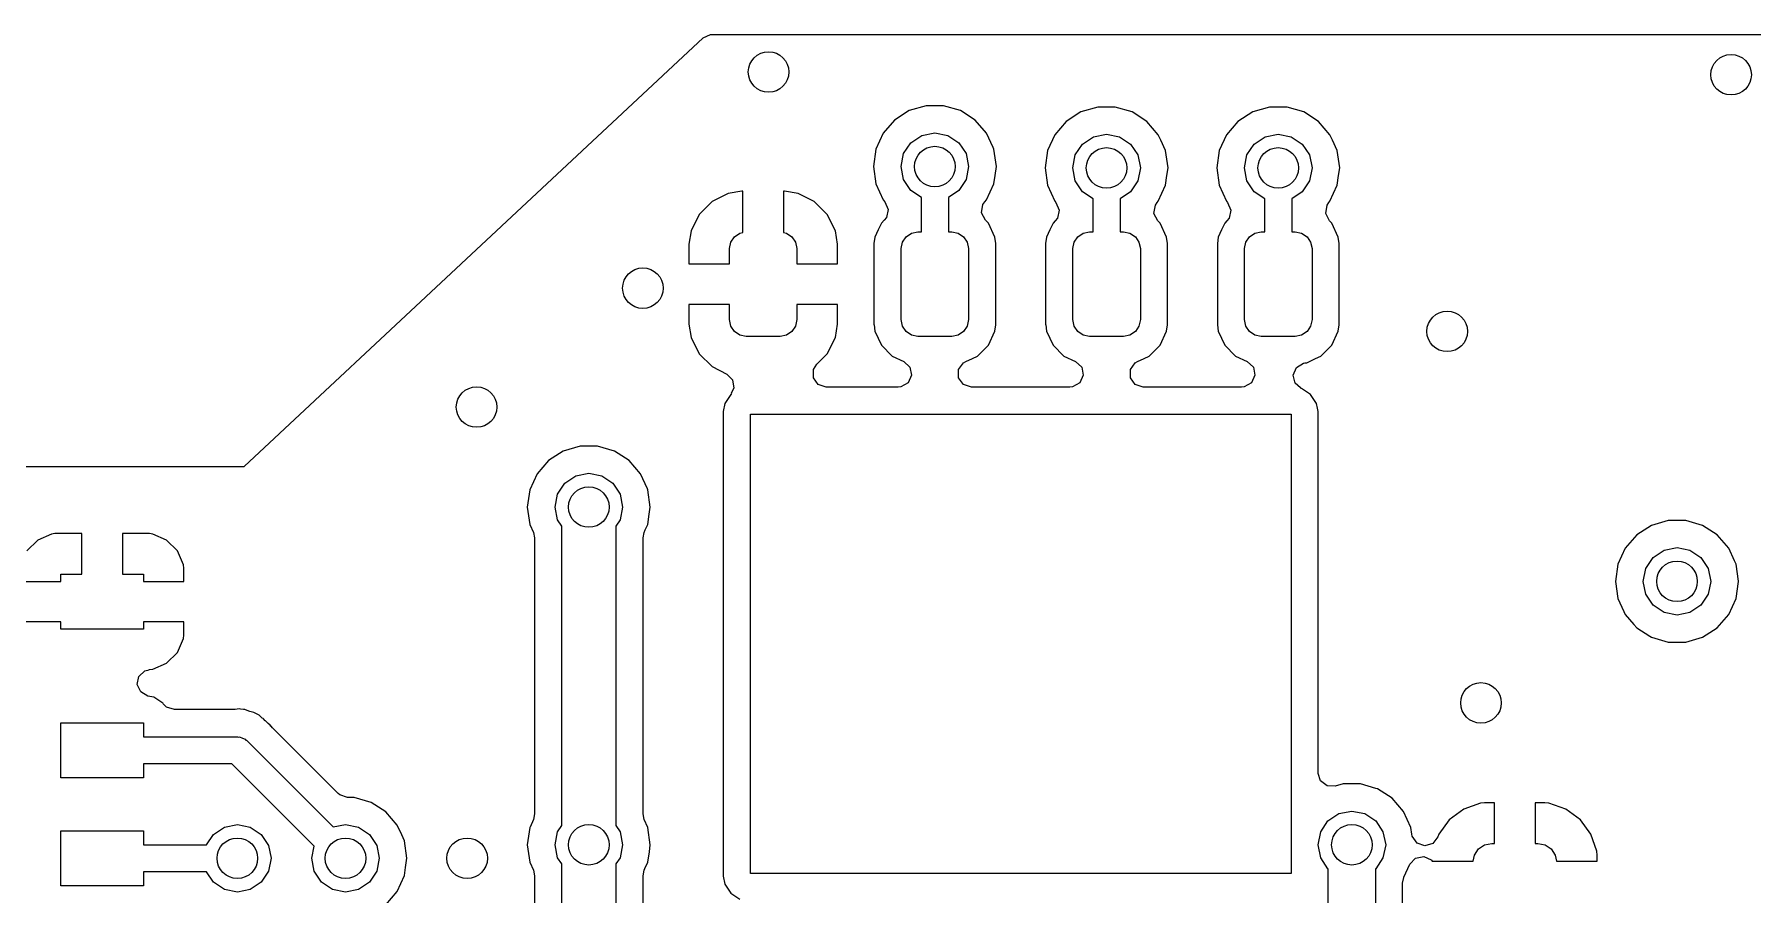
# Model space of a CAD drawing. Extents: x 100.3 to 197.2, y -144.7 to -85.3.
# Drawn here: x 164.95 to 177.66, y -91.67 to -85.3 of the extents above; entities that cross this region are included whole.
import ezdxf

# ---------------------------------------------------------------- set-up
doc = ezdxf.new("R2010")
doc.units = 0
doc.layers.add('BLACK', color=7, linetype='CONTINUOUS')

msp = doc.modelspace()

# ---------------------------------------------------------------- linework, layer by layer
at = {"layer": 'BLACK', "linetype": 'CONTINUOUS'}
for p, q in [((168.105, -87), (169.895, -85.3279)), ((169.895, -85.3279), (169.951, -85.302)), ((169.951, -85.302), (169.963, -85.3013)), ((169.963, -85.3013), (183.282, -85.3014)), ((171.421, -85.866), (171.312, -85.936)), ((171.545, -85.8295), (171.421, -85.866)), ((171.421, -85.866), (171.421, -85.866)), ((171.675, -85.8295), (171.545, -85.8295)), ((171.545, -85.8295), (171.545, -85.8295)), ((171.799, -85.866), (171.675, -85.8295)), ((171.675, -85.8295), (171.675, -85.8295)), ((171.908, -85.936), (171.799, -85.866)), ((171.799, -85.866), (171.799, -85.866)), ((171.799, -85.866), (171.799, -85.866)), ((171.799, -85.866), (171.799, -85.866)), ((172.691, -85.876), (172.582, -85.946)), ((172.815, -85.8395), (172.691, -85.876)), ((172.691, -85.876), (172.691, -85.876)), ((172.945, -85.8395), (172.815, -85.8395)), ((172.815, -85.8395), (172.815, -85.8395)), ((173.069, -85.876), (172.945, -85.8395)), ((172.945, -85.8395), (172.945, -85.8395)), ((173.178, -85.946), (173.069, -85.876)), ((173.069, -85.876), (173.069, -85.876)), ((173.069, -85.876), (173.069, -85.876)), ((173.069, -85.876), (173.069, -85.876)), ((173.961, -85.876), (173.852, -85.946)), ((174.085, -85.8395), (173.961, -85.876)), ((173.961, -85.876), (173.961, -85.876)), ((174.215, -85.8395), (174.085, -85.8395)), ((174.085, -85.8395), (174.085, -85.8395)), ((174.339, -85.876), (174.215, -85.8395)), ((174.215, -85.8395), (174.215, -85.8395)), ((174.448, -85.946), (174.339, -85.876)), ((174.339, -85.876), (174.339, -85.876)), ((174.339, -85.876), (174.339, -85.876)), ((174.339, -85.876), (174.339, -85.876)), ((171.227, -86.0339), (171.173, -86.1518)), ((171.312, -85.936), (171.227, -86.0339)), ((171.433, -86.1032), (171.514, -86.049)), ((171.514, -86.049), (171.61, -86.03)), ((171.61, -86.03), (171.706, -86.049)), ((171.706, -86.049), (171.787, -86.1032)), ((171.993, -86.0339), (171.908, -85.936)), ((171.908, -85.936), (171.908, -85.936)), ((171.908, -85.936), (171.908, -85.936)), ((172.041, -86.1395), (171.993, -86.0339)), ((172.497, -86.0439), (172.443, -86.1618)), ((172.582, -85.946), (172.497, -86.0439)), ((172.784, -86.059), (172.88, -86.04)), ((172.88, -86.04), (172.976, -86.059)), ((173.263, -86.0439), (173.178, -85.946)), ((173.178, -85.946), (173.178, -85.946)), ((173.178, -85.946), (173.178, -85.946)), ((173.282, -86.0854), (173.263, -86.0439)), ((173.767, -86.0439), (173.713, -86.1618)), ((173.852, -85.946), (173.767, -86.0439)), ((174.054, -86.059), (174.15, -86.04)), ((174.15, -86.04), (174.246, -86.059)), ((174.533, -86.0439), (174.448, -85.946)), ((174.448, -85.946), (174.448, -85.946)), ((174.448, -85.946), (174.448, -85.946)), ((174.552, -86.0854), (174.533, -86.0439)), ((171.173, -86.1518), (171.155, -86.28)), ((171.379, -86.1843), (171.433, -86.1032)), ((171.787, -86.1032), (171.841, -86.1843)), ((172.047, -86.1518), (172.041, -86.1395)), ((172.065, -86.28), (172.047, -86.1518)), ((172.443, -86.1618), (172.425, -86.29)), ((172.649, -86.1943), (172.703, -86.1132)), ((172.703, -86.1132), (172.784, -86.059)), ((172.976, -86.059), (173.057, -86.1132)), ((173.057, -86.1132), (173.111, -86.1943)), ((173.317, -86.1618), (173.282, -86.0854)), ((173.335, -86.29), (173.317, -86.1618)), ((173.713, -86.1618), (173.695, -86.29)), ((173.919, -86.1943), (173.973, -86.1132)), ((173.973, -86.1132), (174.054, -86.059)), ((174.246, -86.059), (174.327, -86.1132)), ((174.327, -86.1132), (174.381, -86.1943)), ((174.587, -86.1618), (174.552, -86.0854)), ((174.605, -86.29), (174.587, -86.1618)), ((171.155, -86.28), (171.155, -86.28)), ((171.155, -86.28), (171.173, -86.4082)), ((171.36, -86.28), (171.379, -86.1843)), ((171.379, -86.3757), (171.36, -86.28)), ((171.841, -86.1843), (171.86, -86.28)), ((171.86, -86.28), (171.841, -86.3757)), ((172.055, -86.347), (172.065, -86.28)), ((172.065, -86.28), (172.065, -86.28)), ((172.425, -86.29), (172.425, -86.29)), ((172.425, -86.29), (172.443, -86.4182)), ((172.63, -86.29), (172.649, -86.1943)), ((172.649, -86.3857), (172.63, -86.29)), ((173.111, -86.1943), (173.13, -86.29)), ((173.13, -86.29), (173.111, -86.3857)), ((173.327, -86.347), (173.335, -86.29)), ((173.335, -86.29), (173.335, -86.29)), ((173.695, -86.29), (173.695, -86.29)), ((173.695, -86.29), (173.713, -86.4182)), ((173.9, -86.29), (173.919, -86.1943)), ((173.919, -86.3857), (173.9, -86.29)), ((174.381, -86.1943), (174.4, -86.29)), ((174.4, -86.29), (174.381, -86.3857)), ((174.597, -86.347), (174.605, -86.29)), ((174.605, -86.29), (174.605, -86.29)), ((171.173, -86.4082), (171.227, -86.5261)), ((171.433, -86.4568), (171.379, -86.3757)), ((171.841, -86.3757), (171.787, -86.4568)), ((171.993, -86.5261), (172.047, -86.4082)), ((172.047, -86.4082), (172.055, -86.347)), ((172.443, -86.4182), (172.497, -86.5361)), ((172.703, -86.4668), (172.649, -86.3857)), ((173.111, -86.3857), (173.057, -86.4668)), ((173.263, -86.5361), (173.317, -86.4182)), ((173.317, -86.4182), (173.327, -86.347)), ((173.713, -86.4182), (173.767, -86.5361)), ((173.973, -86.4668), (173.919, -86.3857)), ((174.381, -86.3857), (174.327, -86.4668)), ((174.533, -86.5361), (174.587, -86.4182)), ((174.587, -86.4182), (174.597, -86.347)), ((169.962, -86.5394), (169.867, -86.6346)), ((170.082, -86.4783), (169.962, -86.5394)), ((170.182, -86.4625), (170.082, -86.4783)), ((170.082, -86.4783), (170.082, -86.4783)), ((170.182, -86.4625), (170.182, -86.4625)), ((170.19, -86.4625), (170.182, -86.4625)), ((170.19, -86.7675), (170.19, -86.4625)), ((170.19, -86.4625), (170.19, -86.4625)), ((170.498, -86.4625), (170.49, -86.4625)), ((170.49, -86.4625), (170.49, -86.7675)), ((170.598, -86.4783), (170.498, -86.4625)), ((170.718, -86.5394), (170.598, -86.4783)), ((170.598, -86.4783), (170.598, -86.4783)), ((170.813, -86.6346), (170.718, -86.5394)), ((171.227, -86.5261), (171.241, -86.5416)), ((171.241, -86.5416), (171.264, -86.5979)), ((171.51, -86.5081), (171.433, -86.4568)), ((171.51, -86.7625), (171.51, -86.5081)), ((171.787, -86.4568), (171.71, -86.5081)), ((171.71, -86.5081), (171.71, -86.7625)), ((171.956, -86.6219), (171.966, -86.5615)), ((171.966, -86.5615), (171.979, -86.5416)), ((171.979, -86.5416), (171.993, -86.5261)), ((172.497, -86.5361), (172.506, -86.5462)), ((172.506, -86.5462), (172.53, -86.6026)), ((172.78, -86.5181), (172.703, -86.4668)), ((172.78, -86.7625), (172.78, -86.5181)), ((173.057, -86.4668), (172.98, -86.5181)), ((172.98, -86.5181), (172.98, -86.7625)), ((173.241, -86.5661), (173.254, -86.5462)), ((173.254, -86.5462), (173.263, -86.5361)), ((173.767, -86.5361), (173.776, -86.5462)), ((173.776, -86.5462), (173.8, -86.6026)), ((174.05, -86.5181), (173.973, -86.4668)), ((174.05, -86.7625), (174.05, -86.5181)), ((174.327, -86.4668), (174.25, -86.5181)), ((174.25, -86.5181), (174.25, -86.7625)), ((174.511, -86.5661), (174.524, -86.5462)), ((174.524, -86.5462), (174.533, -86.5361)), ((169.867, -86.6346), (169.806, -86.7545)), ((170.874, -86.7545), (170.813, -86.6346)), ((171.236, -86.6764), (171.214, -86.6979)), ((171.251, -86.6575), (171.236, -86.6764)), ((171.264, -86.5979), (171.251, -86.6575)), ((171.984, -86.6764), (171.956, -86.6219)), ((172.006, -86.6979), (171.984, -86.6764)), ((172.501, -86.6811), (172.484, -86.6979)), ((172.516, -86.6622), (172.501, -86.6811)), ((172.53, -86.6026), (172.516, -86.6622)), ((173.231, -86.6265), (173.241, -86.5661)), ((173.259, -86.6811), (173.231, -86.6265)), ((173.276, -86.6979), (173.259, -86.6811)), ((173.771, -86.6811), (173.754, -86.6979)), ((173.786, -86.6622), (173.771, -86.6811)), ((173.8, -86.6026), (173.786, -86.6622)), ((174.501, -86.6265), (174.511, -86.5661)), ((174.529, -86.6811), (174.501, -86.6265)), ((174.546, -86.6979), (174.529, -86.6811)), ((169.806, -86.7545), (169.79, -86.854)), ((170.1, -86.8397), (170.127, -86.7991)), ((170.127, -86.7991), (170.167, -86.772)), ((170.167, -86.772), (170.19, -86.7675)), ((170.49, -86.7675), (170.513, -86.772)), ((170.513, -86.772), (170.553, -86.7991)), ((170.553, -86.7991), (170.58, -86.8397)), ((170.89, -86.854), (170.874, -86.7545)), ((170.874, -86.7545), (170.874, -86.7545)), ((171.166, -86.802), (171.159, -86.8494)), ((171.191, -86.7488), (171.166, -86.802)), ((171.214, -86.6979), (171.191, -86.7488)), ((171.214, -86.6979), (171.214, -86.6979)), ((171.214, -86.6979), (171.214, -86.6979)), ((171.37, -86.8397), (171.397, -86.7991)), ((171.397, -86.7991), (171.437, -86.772)), ((171.437, -86.772), (171.485, -86.7625)), ((171.485, -86.7625), (171.51, -86.7625)), ((171.71, -86.7625), (171.735, -86.7625)), ((171.735, -86.7625), (171.783, -86.772)), ((171.783, -86.772), (171.823, -86.7991)), ((171.823, -86.7991), (171.85, -86.8397)), ((172.054, -86.802), (172.006, -86.6979)), ((172.006, -86.6979), (172.006, -86.6979)), ((172.006, -86.6979), (172.006, -86.6979)), ((172.06, -86.8494), (172.054, -86.802)), ((172.054, -86.802), (172.054, -86.802)), ((172.436, -86.802), (172.429, -86.8494)), ((172.461, -86.7488), (172.436, -86.802)), ((172.484, -86.6979), (172.461, -86.7488)), ((172.484, -86.6979), (172.484, -86.6979)), ((172.484, -86.6979), (172.484, -86.6979)), ((172.64, -86.8397), (172.667, -86.7991)), ((172.667, -86.7991), (172.707, -86.772)), ((172.707, -86.772), (172.755, -86.7625)), ((172.755, -86.7625), (172.78, -86.7625)), ((172.98, -86.7625), (173.005, -86.7625)), ((173.005, -86.7625), (173.053, -86.772)), ((173.053, -86.772), (173.093, -86.7991)), ((173.093, -86.7991), (173.12, -86.8397)), ((173.324, -86.802), (173.276, -86.6979)), ((173.276, -86.6979), (173.276, -86.6979)), ((173.276, -86.6979), (173.276, -86.6979)), ((173.33, -86.8494), (173.324, -86.802)), ((173.324, -86.802), (173.324, -86.802)), ((173.706, -86.802), (173.7, -86.8494)), ((173.731, -86.7488), (173.706, -86.802)), ((173.754, -86.6979), (173.731, -86.7488)), ((173.754, -86.6979), (173.754, -86.6979)), ((173.754, -86.6979), (173.754, -86.6979)), ((173.91, -86.8397), (173.937, -86.7991)), ((173.937, -86.7991), (173.977, -86.772)), ((173.977, -86.772), (174.025, -86.7625)), ((174.025, -86.7625), (174.05, -86.7625)), ((174.25, -86.7625), (174.275, -86.7625)), ((174.275, -86.7625), (174.323, -86.772)), ((174.323, -86.772), (174.363, -86.7991)), ((174.363, -86.7991), (174.39, -86.8397)), ((174.594, -86.802), (174.546, -86.6979)), ((174.546, -86.6979), (174.546, -86.6979)), ((174.546, -86.6979), (174.546, -86.6979)), ((174.6, -86.8494), (174.594, -86.802)), ((174.594, -86.802), (174.594, -86.802)), ((169.79, -86.854), (169.79, -87)), ((170.09, -86.8875), (170.1, -86.8397)), ((170.09, -87), (170.09, -86.8875)), ((170.58, -86.8397), (170.59, -86.8875)), ((170.59, -86.8875), (170.59, -87)), ((170.89, -87), (170.89, -86.854)), ((171.159, -86.8494), (171.159, -87.4506)), ((171.36, -86.8875), (171.37, -86.8397)), ((171.36, -87.4125), (171.36, -86.8875)), ((171.85, -86.8397), (171.86, -86.8875)), ((171.86, -86.8875), (171.86, -87.4125)), ((172.06, -87.4506), (172.06, -86.8494)), ((172.429, -86.8494), (172.429, -87.4506)), ((172.63, -86.8875), (172.64, -86.8397)), ((172.63, -87.4125), (172.63, -86.8875)), ((173.12, -86.8397), (173.13, -86.8875)), ((173.13, -86.8875), (173.13, -87.4125)), ((173.331, -87.4506), (173.33, -86.8494)), ((173.7, -86.8494), (173.7, -87.4506)), ((173.9, -86.8875), (173.91, -86.8397)), ((173.9, -87.4125), (173.9, -86.8875)), ((174.39, -86.8397), (174.4, -86.8875)), ((174.4, -86.8875), (174.4, -87.4125)), ((174.6, -87.4506), (174.6, -86.8494)), ((166.5, -88.5), (168.105, -87)), ((169.79, -87), (169.79, -87)), ((169.79, -87), (170.09, -87)), ((170.59, -87), (170.89, -87)), ((170.89, -87), (170.89, -87)), ((170.09, -87.3), (169.79, -87.3)), ((169.79, -87.3), (169.79, -87.3)), ((169.79, -87.3), (169.79, -87.446)), ((170.09, -87.4125), (170.09, -87.3)), ((170.89, -87.3), (170.59, -87.3)), ((170.59, -87.3), (170.59, -87.4125)), ((170.89, -87.446), (170.89, -87.3)), ((170.89, -87.3), (170.89, -87.3)), ((169.79, -87.446), (169.79, -87.446)), ((169.79, -87.446), (169.806, -87.5455)), ((170.1, -87.4603), (170.09, -87.4125)), ((170.59, -87.4125), (170.58, -87.4603)), ((170.874, -87.5455), (170.89, -87.446)), ((171.159, -87.4506), (171.16, -87.4506)), ((171.16, -87.4506), (171.166, -87.498)), ((171.37, -87.4603), (171.36, -87.4125)), ((171.86, -87.4125), (171.85, -87.4603)), ((172.054, -87.498), (172.06, -87.4506)), ((172.429, -87.4506), (172.43, -87.4506)), ((172.43, -87.4506), (172.436, -87.498)), ((172.64, -87.4603), (172.63, -87.4125)), ((173.13, -87.4125), (173.12, -87.4603)), ((173.324, -87.498), (173.331, -87.4506)), ((173.7, -87.4506), (173.7, -87.4506)), ((173.7, -87.4506), (173.706, -87.498)), ((173.91, -87.4603), (173.9, -87.4125)), ((174.4, -87.4125), (174.39, -87.4603)), ((174.594, -87.498), (174.6, -87.4506)), ((169.806, -87.5455), (169.806, -87.5455)), ((169.806, -87.5455), (169.867, -87.6654)), ((170.127, -87.5009), (170.1, -87.4603)), ((170.167, -87.528), (170.127, -87.5009)), ((170.215, -87.5375), (170.167, -87.528)), ((170.465, -87.5375), (170.215, -87.5375)), ((170.513, -87.528), (170.465, -87.5375)), ((170.553, -87.5009), (170.513, -87.528)), ((170.58, -87.4603), (170.553, -87.5009)), ((170.813, -87.6654), (170.874, -87.5455)), ((171.166, -87.498), (171.166, -87.498)), ((171.166, -87.498), (171.214, -87.6021)), ((171.397, -87.5009), (171.37, -87.4603)), ((171.437, -87.528), (171.397, -87.5009)), ((171.485, -87.5375), (171.437, -87.528)), ((171.735, -87.5375), (171.485, -87.5375)), ((171.783, -87.528), (171.735, -87.5375)), ((171.823, -87.5009), (171.783, -87.528)), ((171.85, -87.4603), (171.823, -87.5009)), ((172.006, -87.6021), (172.054, -87.498)), ((172.436, -87.498), (172.436, -87.498)), ((172.436, -87.498), (172.484, -87.6021)), ((172.667, -87.5009), (172.64, -87.4603)), ((172.707, -87.528), (172.667, -87.5009)), ((172.755, -87.5375), (172.707, -87.528)), ((173.005, -87.5375), (172.755, -87.5375)), ((173.053, -87.528), (173.005, -87.5375)), ((173.093, -87.5009), (173.053, -87.528)), ((173.12, -87.4603), (173.093, -87.5009)), ((173.276, -87.6021), (173.324, -87.498)), ((173.706, -87.498), (173.706, -87.498)), ((173.706, -87.498), (173.754, -87.6021)), ((173.937, -87.5009), (173.91, -87.4603)), ((173.977, -87.528), (173.937, -87.5009)), ((174.025, -87.5375), (173.977, -87.528)), ((174.275, -87.5375), (174.025, -87.5375)), ((174.323, -87.528), (174.275, -87.5375)), ((174.363, -87.5009), (174.323, -87.528)), ((174.39, -87.4603), (174.363, -87.5009)), ((174.546, -87.6021), (174.594, -87.498)), ((169.867, -87.6654), (169.962, -87.7606)), ((170.736, -87.743), (170.813, -87.6654)), ((171.214, -87.6021), (171.214, -87.6021)), ((171.214, -87.6021), (171.214, -87.6021)), ((171.214, -87.6021), (171.295, -87.6832)), ((171.295, -87.6832), (171.381, -87.7233)), ((171.839, -87.7233), (171.889, -87.6999)), ((171.889, -87.6999), (171.925, -87.6832)), ((171.925, -87.6832), (172.006, -87.6021)), ((172.484, -87.6021), (172.484, -87.6021)), ((172.484, -87.6021), (172.484, -87.6021)), ((172.484, -87.6021), (172.565, -87.6832)), ((172.565, -87.6832), (172.651, -87.7233)), ((173.109, -87.7233), (173.159, -87.6999)), ((173.159, -87.6999), (173.195, -87.6832)), ((173.195, -87.6832), (173.276, -87.6021)), ((173.754, -87.6021), (173.754, -87.6021)), ((173.754, -87.6021), (173.754, -87.6021)), ((173.754, -87.6021), (173.835, -87.6832)), ((173.835, -87.6832), (173.921, -87.7233)), ((174.361, -87.7318), (174.427, -87.701)), ((174.427, -87.701), (174.465, -87.6832)), ((174.465, -87.6832), (174.546, -87.6021)), ((169.962, -87.7606), (170.07, -87.8154)), ((170.07, -87.8154), (170.113, -87.8587)), ((170.711, -87.7824), (170.736, -87.743)), ((170.711, -87.8436), (170.711, -87.7824)), ((171.381, -87.7233), (171.426, -87.765)), ((171.438, -87.8251), (171.412, -87.8805)), ((171.426, -87.765), (171.438, -87.8251)), ((171.786, -87.7824), (171.822, -87.7329)), ((171.786, -87.8436), (171.786, -87.7824)), ((171.822, -87.7329), (171.839, -87.7233)), ((172.651, -87.7233), (172.696, -87.765)), ((172.708, -87.8251), (172.682, -87.8805)), ((172.696, -87.765), (172.708, -87.8251)), ((173.056, -87.7824), (173.092, -87.7329)), ((173.056, -87.8436), (173.056, -87.7824)), ((173.092, -87.7329), (173.109, -87.7233)), ((173.921, -87.7233), (173.966, -87.765)), ((173.978, -87.8251), (173.952, -87.8805)), ((173.966, -87.765), (173.978, -87.8251)), ((174.261, -87.8239), (174.285, -87.7674)), ((174.276, -87.8834), (174.261, -87.8239)), ((174.285, -87.7674), (174.337, -87.7354)), ((174.337, -87.7354), (174.347, -87.7335)), ((174.347, -87.7335), (174.361, -87.7318)), ((174.361, -87.7318), (174.361, -87.7318)), ((174.361, -87.7318), (174.361, -87.7318)), ((170.106, -87.9598), (170.056, -88.0343)), ((170.123, -87.9191), (170.103, -87.9578)), ((170.103, -87.9578), (170.106, -87.9598)), ((170.113, -87.8587), (170.123, -87.9191)), ((170.747, -87.8931), (170.711, -87.8436)), ((170.806, -87.912), (170.747, -87.8931)), ((171.339, -87.912), (170.806, -87.912)), ((171.358, -87.9102), (171.339, -87.912)), ((171.412, -87.8805), (171.358, -87.9102)), ((171.822, -87.8931), (171.786, -87.8436)), ((171.881, -87.912), (171.822, -87.8931)), ((172.609, -87.912), (171.881, -87.912)), ((172.628, -87.9102), (172.609, -87.912)), ((172.682, -87.8805), (172.628, -87.9102)), ((173.092, -87.8931), (173.056, -87.8436)), ((173.151, -87.912), (173.092, -87.8931)), ((173.879, -87.912), (173.151, -87.912)), ((173.898, -87.9102), (173.879, -87.912)), ((173.952, -87.8805), (173.898, -87.9102)), ((174.316, -87.9176), (174.276, -87.8834)), ((174.315, -87.9182), (174.316, -87.9176)), ((174.32, -87.9218), (174.315, -87.9182)), ((174.322, -87.9232), (174.32, -87.9218)), ((174.323, -87.9236), (174.322, -87.9232)), ((174.39, -87.9679), (174.323, -87.9236)), ((170.056, -88.0343), (170.045, -88.0927)), ((170.056, -88.0343), (170.056, -88.0343)), ((174.434, -88.0343), (174.39, -87.9679)), ((174.39, -87.9679), (174.39, -87.9679)), ((174.441, -88.068), (174.434, -88.0343)), ((174.445, -88.0927), (174.441, -88.068)), ((170.045, -88.0927), (170.044, -88.0928)), ((170.044, -88.0928), (170.044, -91.5322)), ((170.245, -91.5125), (170.245, -88.1125)), ((170.245, -88.1125), (174.245, -88.1125)), ((174.245, -88.1125), (174.245, -91.5125)), ((174.445, -88.0928), (174.445, -88.0927)), ((174.445, -89.35), (174.445, -88.0928)), ((168.752, -88.456), (168.667, -88.5539)), ((168.861, -88.386), (168.752, -88.456)), ((168.985, -88.3495), (168.861, -88.386)), ((168.861, -88.386), (168.861, -88.386)), ((169.115, -88.3495), (168.985, -88.3495)), ((168.985, -88.3495), (168.985, -88.3495)), ((169.239, -88.386), (169.115, -88.3495)), ((169.115, -88.3495), (169.115, -88.3495)), ((169.348, -88.456), (169.239, -88.386)), ((169.239, -88.386), (169.239, -88.386)), ((169.239, -88.386), (169.239, -88.386)), ((169.239, -88.386), (169.239, -88.386)), ((169.433, -88.5539), (169.348, -88.456)), ((169.348, -88.456), (169.348, -88.456)), ((169.348, -88.456), (169.348, -88.456)), ((160.279, -88.5), (166.5, -88.5)), ((166.5, -88.5), (166.5, -88.5)), ((168.667, -88.5539), (168.613, -88.6718)), ((168.873, -88.6232), (168.954, -88.569)), ((168.954, -88.569), (169.05, -88.55)), ((169.05, -88.55), (169.146, -88.569)), ((169.146, -88.569), (169.227, -88.6232)), ((169.484, -88.6654), (169.433, -88.5539)), ((168.613, -88.6718), (168.595, -88.8)), ((168.8, -88.8), (168.819, -88.7043)), ((168.819, -88.7043), (168.873, -88.6232)), ((169.227, -88.6232), (169.281, -88.7043)), ((169.281, -88.7043), (169.3, -88.8)), ((169.487, -88.6718), (169.484, -88.6654)), ((169.505, -88.8), (169.487, -88.6718)), ((168.595, -88.8), (168.595, -88.8)), ((168.595, -88.8), (168.613, -88.9282)), ((168.819, -88.8957), (168.8, -88.8)), ((169.3, -88.8), (169.281, -88.8957)), ((169.497, -88.8539), (169.505, -88.8)), ((169.505, -88.8), (169.505, -88.8)), ((168.613, -88.9282), (168.641, -88.9879)), ((168.85, -88.942), (168.819, -88.8957)), ((168.85, -91.158), (168.85, -88.942)), ((169.281, -88.8957), (169.25, -88.942)), ((169.25, -88.942), (169.25, -91.158)), ((169.459, -88.9879), (169.468, -88.9698)), ((169.468, -88.9698), (169.487, -88.9282)), ((169.487, -88.9282), (169.497, -88.8539)), ((176.911, -88.936), (176.802, -89.006)), ((177.035, -88.8995), (176.911, -88.936)), ((176.911, -88.936), (176.911, -88.936)), ((177.165, -88.8995), (177.035, -88.8995)), ((177.035, -88.8995), (177.035, -88.8995)), ((177.289, -88.936), (177.165, -88.8995)), ((177.165, -88.8995), (177.165, -88.8995)), ((177.398, -89.006), (177.289, -88.936)), ((177.289, -88.936), (177.289, -88.936)), ((177.289, -88.936), (177.289, -88.936)), ((177.289, -88.936), (177.289, -88.936)), ((164.973, -89.045), (164.893, -89.1243)), ((165.075, -88.9997), (164.973, -89.045)), ((165.1, -88.9968), (165.075, -88.9997)), ((165.3, -88.9968), (165.1, -88.9968)), ((165.1, -88.9968), (165.1, -88.9968)), ((165.3, -89.2968), (165.3, -88.9968)), ((165.3, -88.9968), (165.3, -88.9968)), ((165.6, -88.9968), (165.6, -89.2968)), ((165.8, -88.9968), (165.6, -88.9968)), ((165.6, -88.9968), (165.6, -88.9968)), ((165.825, -88.9997), (165.8, -88.9968)), ((165.927, -89.045), (165.825, -88.9997)), ((166.007, -89.1243), (165.927, -89.045)), ((168.641, -88.9879), (168.649, -89.029)), ((168.649, -89.029), (168.649, -91.071)), ((169.451, -89.029), (169.459, -88.9879)), ((169.451, -91.071), (169.451, -89.029)), ((176.717, -89.1039), (176.663, -89.2218)), ((176.802, -89.006), (176.717, -89.1039)), ((177.004, -89.119), (177.1, -89.1)), ((177.1, -89.1), (177.196, -89.119)), ((177.483, -89.1039), (177.398, -89.006)), ((177.398, -89.006), (177.398, -89.006)), ((177.398, -89.006), (177.398, -89.006)), ((177.526, -89.1982), (177.483, -89.1039)), ((166.052, -89.2269), (166.007, -89.1243)), ((166.055, -89.252), (166.052, -89.2269)), ((176.663, -89.2218), (176.645, -89.35)), ((176.869, -89.2543), (176.923, -89.1732)), ((176.923, -89.1732), (177.004, -89.119)), ((177.196, -89.119), (177.277, -89.1732)), ((177.277, -89.1732), (177.331, -89.2543)), ((177.537, -89.2218), (177.526, -89.1982)), ((177.555, -89.3495), (177.537, -89.2218)), ((164.845, -89.35), (165.145, -89.35)), ((165.145, -89.35), (165.145, -89.2968)), ((165.145, -89.2968), (165.3, -89.2968)), ((165.6, -89.2968), (165.755, -89.2968)), ((165.755, -89.2968), (165.755, -89.35)), ((165.755, -89.35), (166.055, -89.35)), ((166.055, -89.35), (166.055, -89.252)), ((166.055, -89.252), (166.055, -89.252)), ((166.055, -89.35), (166.055, -89.35)), ((174.445, -90), (174.445, -89.35)), ((176.645, -89.35), (176.645, -89.35)), ((176.645, -89.35), (176.663, -89.4782)), ((176.85, -89.35), (176.869, -89.2543)), ((176.869, -89.4457), (176.85, -89.35)), ((177.331, -89.2543), (177.35, -89.35)), ((177.35, -89.35), (177.331, -89.4457)), ((177.537, -89.4782), (177.555, -89.35)), ((177.555, -89.35), (177.555, -89.3495)), ((176.663, -89.4782), (176.707, -89.5741)), ((176.923, -89.5268), (176.869, -89.4457)), ((177.331, -89.4457), (177.277, -89.5268)), ((177.483, -89.5961), (177.537, -89.4782)), ((176.707, -89.5741), (176.717, -89.5961)), ((176.717, -89.5961), (176.781, -89.6695)), ((177.004, -89.581), (176.923, -89.5268)), ((177.1, -89.6), (177.004, -89.581)), ((177.196, -89.581), (177.1, -89.6)), ((177.277, -89.5268), (177.196, -89.581)), ((177.398, -89.694), (177.483, -89.5961)), ((165.145, -89.65), (164.845, -89.65)), ((165.145, -89.7032), (165.145, -89.65)), ((165.755, -89.7032), (165.145, -89.7032)), ((166.055, -89.65), (165.755, -89.65)), ((165.755, -89.65), (165.755, -89.7032)), ((166.055, -89.748), (166.055, -89.65)), ((166.055, -89.65), (166.055, -89.65)), ((176.781, -89.6695), (176.802, -89.694)), ((176.802, -89.694), (176.898, -89.7555)), ((177.289, -89.764), (177.398, -89.694)), ((166.007, -89.8757), (166.052, -89.7731)), ((166.052, -89.7731), (166.055, -89.748)), ((166.055, -89.748), (166.055, -89.748)), ((176.898, -89.7555), (176.911, -89.764)), ((176.911, -89.764), (177.035, -89.8005)), ((177.035, -89.8005), (177.035, -89.8005)), ((177.035, -89.8005), (177.165, -89.8005)), ((177.165, -89.8005), (177.289, -89.764)), ((177.165, -89.8005), (177.165, -89.8005)), ((165.825, -90.0003), (165.927, -89.955)), ((165.927, -89.955), (166.007, -89.8757)), ((165.709, -90.1135), (165.721, -90.0535)), ((165.735, -90.1691), (165.709, -90.1135)), ((165.721, -90.0535), (165.766, -90.012)), ((165.766, -90.012), (165.797, -90.0043)), ((165.797, -90.0035), (165.825, -90.0003)), ((165.797, -90.0043), (165.797, -90.0035)), ((174.445, -90.7713), (174.445, -90)), ((165.788, -90.199), (165.735, -90.1691)), ((165.833, -90.2079), (165.788, -90.199)), ((165.899, -90.2522), (165.833, -90.2079)), ((165.833, -90.2079), (165.833, -90.2079)), ((165.833, -90.2079), (165.833, -90.2079)), ((165.833, -90.2079), (165.833, -90.2079)), ((165.902, -90.2555), (165.899, -90.2522)), ((165.899, -90.2522), (165.899, -90.2522)), ((165.926, -90.2806), (165.902, -90.2555)), ((165.984, -90.2995), (165.926, -90.2806)), ((166.426, -90.2995), (165.984, -90.2995)), ((166.433, -90.299), (166.426, -90.2995)), ((166.464, -90.2946), (166.433, -90.299)), ((166.474, -90.2969), (166.464, -90.2946)), ((166.464, -90.2946), (166.464, -90.2946)), ((166.496, -90.2995), (166.474, -90.2969)), ((166.506, -90.2995), (166.496, -90.2995)), ((166.536, -90.311), (166.506, -90.2995)), ((166.506, -90.2995), (166.506, -90.2995)), ((166.506, -90.2995), (166.506, -90.2995)), ((166.506, -90.2995), (166.506, -90.2995)), ((166.542, -90.313), (166.536, -90.311)), ((166.573, -90.3203), (166.542, -90.313)), ((166.582, -90.3259), (166.573, -90.3203)), ((166.573, -90.3203), (166.573, -90.3203)), ((166.602, -90.3365), (166.582, -90.3259)), ((166.611, -90.3401), (166.602, -90.3365)), ((166.634, -90.3616), (166.611, -90.3401)), ((166.64, -90.3658), (166.634, -90.3616)), ((166.643, -90.3678), (166.64, -90.3658)), ((166.657, -90.3818), (166.643, -90.3678)), ((165.145, -90.8032), (165.145, -90.3968)), ((165.145, -90.3968), (165.755, -90.3968)), ((165.755, -90.3968), (165.755, -90.5)), ((165.755, -90.5), (166.45, -90.5)), ((166.45, -90.5), (166.458, -90.5025)), ((166.458, -90.5025), (166.466, -90.5012)), ((166.466, -90.5012), (166.487, -90.5119)), ((166.658, -90.3834), (166.657, -90.3818)), ((166.679, -90.4023), (166.658, -90.3834)), ((166.694, -90.4158), (166.679, -90.4023)), ((166.699, -90.4231), (166.694, -90.4158)), ((166.7, -90.4223), (166.699, -90.4231)), ((166.709, -90.4336), (166.7, -90.4223)), ((167.195, -90.9205), (166.709, -90.4336)), ((166.487, -90.5119), (166.509, -90.5191)), ((166.509, -90.5191), (166.514, -90.5256)), ((166.514, -90.5256), (166.521, -90.5293)), ((166.521, -90.5293), (167.159, -91.168)), ((166.409, -90.7), (165.755, -90.7)), ((165.755, -90.7), (165.755, -90.8032)), ((167.018, -91.3094), (166.409, -90.7)), ((165.755, -90.8032), (165.145, -90.8032)), ((174.463, -90.8272), (174.445, -90.7713)), ((174.511, -90.8646), (174.463, -90.8272)), ((174.572, -90.8663), (174.511, -90.8646)), ((174.63, -90.8495), (174.572, -90.8663)), ((174.759, -90.8495), (174.63, -90.8495)), ((174.63, -90.8495), (174.63, -90.8495)), ((174.63, -90.8495), (174.63, -90.8495)), ((174.873, -90.8828), (174.759, -90.8495)), ((174.759, -90.8495), (174.759, -90.8495)), ((174.884, -90.886), (174.873, -90.8828)), ((167.207, -90.9306), (167.195, -90.9205)), ((167.265, -90.9495), (167.207, -90.9306)), ((167.315, -90.9495), (167.265, -90.9495)), ((167.439, -90.986), (167.315, -90.9495)), ((167.315, -90.9495), (167.315, -90.9495)), ((167.548, -91.056), (167.439, -90.986)), ((167.439, -90.986), (167.439, -90.986)), ((167.439, -90.986), (167.439, -90.986)), ((167.439, -90.986), (167.439, -90.986)), ((174.993, -90.956), (174.884, -90.886)), ((174.884, -90.886), (174.884, -90.886)), ((174.884, -90.886), (174.884, -90.886)), ((175.077, -91.0539), (174.993, -90.956)), ((174.993, -90.956), (174.993, -90.956)), ((174.993, -90.956), (174.993, -90.956)), ((175.647, -90.9928), (175.522, -91.0366)), ((175.677, -90.99), (175.647, -90.9928)), ((175.647, -90.9928), (175.647, -90.9928)), ((175.75, -90.99), (175.677, -90.99)), ((175.75, -91.29), (175.75, -90.99)), ((176.05, -90.99), (176.05, -91.29)), ((176.123, -90.99), (176.05, -90.99)), ((176.05, -90.99), (176.05, -90.99)), ((176.153, -90.9928), (176.123, -90.99)), ((176.278, -91.0366), (176.153, -90.9928)), ((167.633, -91.1539), (167.548, -91.056)), ((167.548, -91.056), (167.548, -91.056)), ((167.548, -91.056), (167.548, -91.056)), ((168.641, -91.1121), (168.615, -91.1691)), ((168.649, -91.071), (168.641, -91.1121)), ((169.459, -91.1121), (169.451, -91.071)), ((169.487, -91.1718), (169.459, -91.1121)), ((174.464, -91.2043), (174.518, -91.1232)), ((174.518, -91.1232), (174.599, -91.069)), ((174.599, -91.069), (174.695, -91.05)), ((174.695, -91.05), (174.79, -91.069)), ((174.79, -91.069), (174.871, -91.1232)), ((174.871, -91.1232), (174.925, -91.2043)), ((175.131, -91.1718), (175.077, -91.0539)), ((175.415, -91.1154), (175.337, -91.2221)), ((175.522, -91.0366), (175.415, -91.1154)), ((175.415, -91.1154), (175.415, -91.1154)), ((176.385, -91.1154), (176.278, -91.0366)), ((176.463, -91.2221), (176.385, -91.1154)), ((176.385, -91.1154), (176.385, -91.1154)), ((165.145, -91.6032), (165.145, -91.1968)), ((165.145, -91.1968), (165.755, -91.1968)), ((165.755, -91.1968), (165.755, -91.3)), ((166.222, -91.3), (166.273, -91.2232)), ((166.273, -91.2232), (166.354, -91.169)), ((166.354, -91.169), (166.45, -91.15)), ((166.45, -91.15), (166.546, -91.169)), ((166.546, -91.169), (166.627, -91.2232)), ((166.627, -91.2232), (166.681, -91.3043)), ((167.159, -91.168), (167.25, -91.15)), ((167.25, -91.15), (167.346, -91.169)), ((167.346, -91.169), (167.427, -91.2232)), ((167.427, -91.2232), (167.481, -91.3043)), ((167.666, -91.2255), (167.633, -91.1539)), ((167.687, -91.2718), (167.666, -91.2255)), ((168.613, -91.1718), (168.595, -91.3)), ((168.615, -91.1691), (168.613, -91.1718)), ((168.613, -91.1718), (168.613, -91.1718)), ((168.8, -91.3), (168.819, -91.2043)), ((168.819, -91.2043), (168.85, -91.158)), ((169.25, -91.158), (169.281, -91.2043)), ((169.281, -91.2043), (169.3, -91.3)), ((169.505, -91.3), (169.487, -91.1718)), ((169.487, -91.1718), (169.487, -91.1718)), ((169.487, -91.1718), (169.487, -91.1718)), ((174.445, -91.3), (174.464, -91.2043)), ((174.925, -91.2043), (174.945, -91.3)), ((175.138, -91.2225), (175.131, -91.1718)), ((175.142, -91.2369), (175.138, -91.2225)), ((175.177, -91.2872), (175.142, -91.2369)), ((175.33, -91.2411), (175.293, -91.2898)), ((175.337, -91.2221), (175.33, -91.2411)), ((176.507, -91.3473), (176.463, -91.2221)), ((165.755, -91.3), (166.222, -91.3)), ((166.681, -91.3043), (166.7, -91.4)), ((167, -91.4), (167.018, -91.3094)), ((167.481, -91.3043), (167.5, -91.4)), ((167.705, -91.4), (167.687, -91.2718)), ((168.595, -91.3), (168.595, -91.3)), ((168.595, -91.3), (168.613, -91.4282)), ((168.819, -91.3957), (168.8, -91.3)), ((169.3, -91.3), (169.281, -91.3957)), ((169.487, -91.4282), (169.498, -91.352)), ((169.498, -91.352), (169.505, -91.3)), ((169.505, -91.3), (169.505, -91.3)), ((174.464, -91.3957), (174.445, -91.3)), ((174.945, -91.3), (174.925, -91.3957)), ((175.166, -91.3982), (175.226, -91.386)), ((175.234, -91.3074), (175.177, -91.2872)), ((175.226, -91.386), (175.281, -91.4115)), ((175.293, -91.2898), (175.234, -91.3074)), ((175.592, -91.42), (175.601, -91.3764)), ((175.601, -91.3764), (175.631, -91.331)), ((175.631, -91.331), (175.676, -91.3007)), ((175.676, -91.3007), (175.73, -91.29)), ((175.73, -91.29), (175.75, -91.29)), ((176.05, -91.29), (176.07, -91.29)), ((176.07, -91.29), (176.124, -91.3007)), ((176.124, -91.3007), (176.169, -91.331)), ((176.169, -91.331), (176.199, -91.3764)), ((176.199, -91.3764), (176.208, -91.42)), ((176.51, -91.377), (176.507, -91.3473)), ((176.507, -91.3473), (176.507, -91.3473)), ((176.51, -91.42), (176.51, -91.377)), ((166.222, -91.5), (165.755, -91.5)), ((165.755, -91.5), (165.755, -91.6032)), ((166.273, -91.5768), (166.222, -91.5)), ((166.681, -91.4957), (166.627, -91.5768)), ((166.7, -91.4), (166.681, -91.4957)), ((167.019, -91.4957), (167, -91.4)), ((167.073, -91.5768), (167.019, -91.4957)), ((167.481, -91.4957), (167.427, -91.5768)), ((167.5, -91.4), (167.481, -91.4957)), ((167.687, -91.5282), (167.695, -91.467)), ((167.695, -91.467), (167.705, -91.4)), ((167.705, -91.4), (167.705, -91.4)), ((168.613, -91.4282), (168.641, -91.4879)), ((168.641, -91.4879), (168.649, -91.529)), ((168.85, -91.442), (168.819, -91.3957)), ((168.85, -93.93), (168.85, -91.442)), ((169.281, -91.3957), (169.25, -91.442)), ((169.25, -91.442), (169.25, -93.8472)), ((169.451, -91.529), (169.459, -91.4879)), ((169.459, -91.4879), (169.465, -91.4756)), ((169.465, -91.4756), (169.487, -91.4282)), ((174.245, -91.5125), (170.245, -91.5125)), ((174.518, -91.4768), (174.464, -91.3957)), ((174.52, -91.478), (174.518, -91.4768)), ((174.52, -92.3), (174.52, -91.478)), ((174.871, -91.4768), (174.87, -91.478)), ((174.87, -91.478), (174.87, -92.3)), ((174.925, -91.3957), (174.871, -91.4768)), ((175.08, -91.54), (175.124, -91.4433)), ((175.124, -91.4433), (175.166, -91.3982)), ((175.281, -91.4115), (175.284, -91.4144)), ((175.284, -91.4144), (175.29, -91.42)), ((175.29, -91.42), (175.592, -91.42)), ((176.208, -91.42), (176.51, -91.42)), ((176.51, -91.42), (176.51, -91.42)), ((165.755, -91.6032), (165.145, -91.6032)), ((166.354, -91.631), (166.273, -91.5768)), ((166.45, -91.65), (166.354, -91.631)), ((166.546, -91.631), (166.45, -91.65)), ((166.627, -91.5768), (166.546, -91.631)), ((167.154, -91.631), (167.073, -91.5768)), ((167.25, -91.65), (167.154, -91.631)), ((167.346, -91.631), (167.25, -91.65)), ((167.427, -91.5768), (167.346, -91.631)), ((167.548, -91.744), (167.633, -91.6461)), ((167.633, -91.6461), (167.687, -91.5282)), ((168.649, -91.529), (168.649, -93.9934)), ((169.451, -93.7231), (169.451, -91.529)), ((170.044, -91.5322), (170.045, -91.5323)), ((170.045, -91.5323), (170.056, -91.5907)), ((170.056, -91.5907), (170.056, -91.5907)), ((170.056, -91.5907), (170.1, -91.657)), ((175.07, -91.5838), (175.079, -91.5426)), ((175.07, -92.0005), (175.07, -91.5838)), ((175.079, -91.5426), (175.08, -91.54)), ((170.1, -91.657), (170.1, -91.6571)), ((170.1, -91.6571), (170.167, -91.7014))]:
    msp.add_line(p, q, dxfattribs=at)
at = {"layer": 'BLACK'}
for centre in [(170.38, -85.58), (177.5, -85.6), (171.61, -86.28), (172.88, -86.29), (174.15, -86.29), (169.45, -87.18), (175.4, -87.5), (168.22, -88.06), (169.05, -88.8), (177.1, -89.35), (175.65, -90.25), (166.45, -91.4), (167.25, -91.4), (168.15, -91.4), (169.05, -91.3), (174.695, -91.3)]:
    msp.add_circle(centre, 0.15, dxfattribs=at)

doc.saveas('drawing.dxf')
